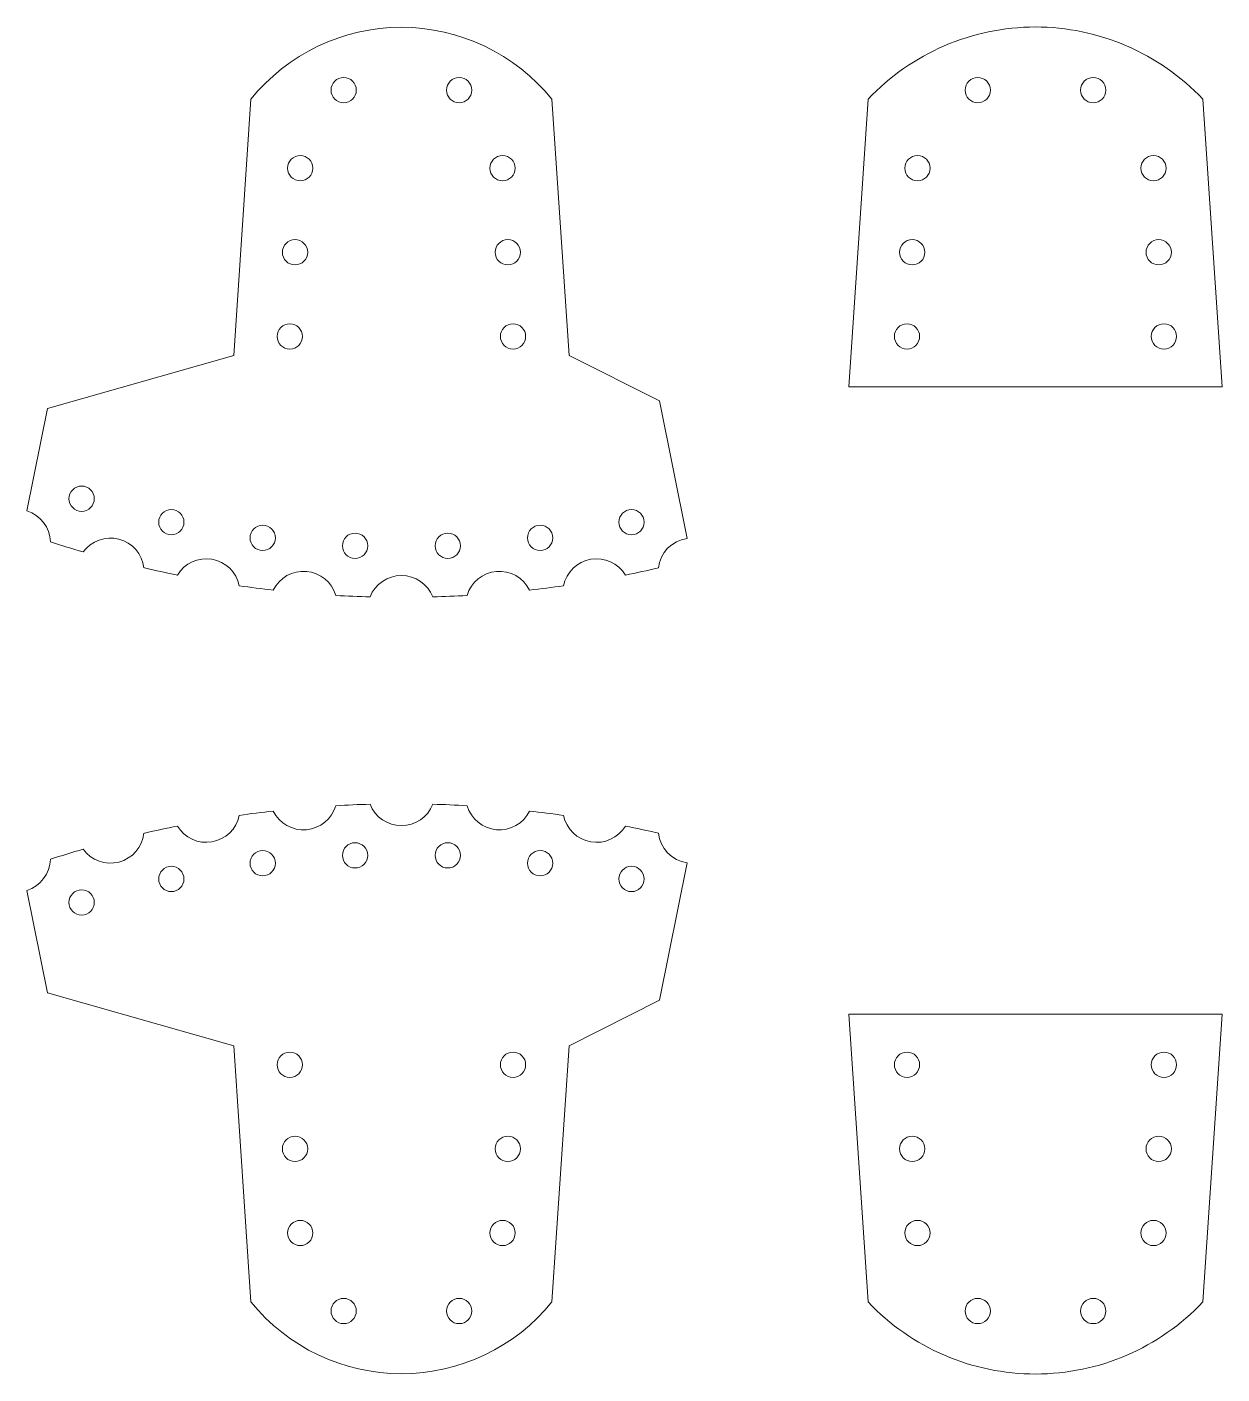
# Model space of a CAD drawing. Header units: millimetres. Extents: x -179 to 235, y -251 to 245.
# Drawn here: x -163.4 to -92.6, y -244.7 to -164.8 of the extents above; entities that cross this region are included whole.
import ezdxf

# ---------------------------------------------------------------- set-up
doc = ezdxf.new("R2010")
doc.units = ezdxf.units.MM
doc.header["$MEASUREMENT"] = 0
doc.layers.add('Layer 1', color=7, linetype='Continuous')

msp = doc.modelspace()

# ---------------------------------------------------------------- linework, layer by layer
at = {"layer": 'Layer 1', "lineweight": 9}
for points, knots in [([(-150.1541, -169.0372), (-147.978, -166.3428), (-144.7014, -164.7754), (-141.238, -164.772), (-141.238, -164.772), (-137.7746, -164.7687), (-134.481, -166.347), (-132.2997, -169.0372)], [0, 0, 0, 0, 0.3333333, 0.3333333, 0.3333333, 0.3333333, 1, 1, 1, 1]), ([(-113.546, -169.0372), (-110.9701, -166.306), (-107.3828, -164.7567), (-103.6285, -164.754), (-103.6285, -164.754), (-99.8742, -164.7514), (-96.2713, -166.3097), (-93.6916, -169.0372)], [0, 0, 0, 0, 0.3333333, 0.3333333, 0.3333333, 0.3333333, 1, 1, 1, 1]), ([(-143.9016, -168.4993), (-143.9016, -168.0851), (-144.2374, -167.7493), (-144.6516, -167.7493), (-144.6516, -167.7493), (-145.0658, -167.7493), (-145.4016, -168.0851), (-145.4016, -168.4993), (-145.4016, -168.4993), (-145.4016, -168.9135), (-145.0658, -169.2493), (-144.6516, -169.2493), (-144.6516, -169.2493), (-144.2374, -169.2493), (-143.9016, -168.9135), (-143.9016, -168.4993)], [0, 0, 0, 0, 0.2, 0.2, 0.2, 0.2, 0.4, 0.4, 0.4, 0.4, 0.6, 0.6, 0.6, 0.6, 1, 1, 1, 1]), ([(-137.0521, -168.4993), (-137.0521, -168.0851), (-137.3879, -167.7493), (-137.8021, -167.7493), (-137.8021, -167.7493), (-138.2164, -167.7493), (-138.5521, -168.0851), (-138.5521, -168.4993), (-138.5521, -168.4993), (-138.5521, -168.9135), (-138.2164, -169.2493), (-137.8021, -169.2493), (-137.8021, -169.2493), (-137.3879, -169.2493), (-137.0521, -168.9135), (-137.0521, -168.4993)], [0, 0, 0, 0, 0.2, 0.2, 0.2, 0.2, 0.4, 0.4, 0.4, 0.4, 0.6, 0.6, 0.6, 0.6, 1, 1, 1, 1]), ([(-106.2935, -168.4993), (-106.2935, -168.0851), (-106.6293, -167.7493), (-107.0435, -167.7493), (-107.0435, -167.7493), (-107.4577, -167.7493), (-107.7935, -168.0851), (-107.7935, -168.4993), (-107.7935, -168.4993), (-107.7935, -168.9135), (-107.4577, -169.2493), (-107.0435, -169.2493), (-107.0435, -169.2493), (-106.6293, -169.2493), (-106.2935, -168.9135), (-106.2935, -168.4993)], [0, 0, 0, 0, 0.2, 0.2, 0.2, 0.2, 0.4, 0.4, 0.4, 0.4, 0.6, 0.6, 0.6, 0.6, 1, 1, 1, 1]), ([(-99.444, -168.4993), (-99.444, -168.0851), (-99.7798, -167.7493), (-100.194, -167.7493), (-100.194, -167.7493), (-100.6083, -167.7493), (-100.944, -168.0851), (-100.944, -168.4993), (-100.944, -168.4993), (-100.9441, -168.9135), (-100.6083, -169.2493), (-100.1941, -169.2493), (-100.1941, -169.2493), (-99.7798, -169.2493), (-99.4441, -168.9135), (-99.444, -168.4993)], [0, 0, 0, 0, 0.2, 0.2, 0.2, 0.2, 0.4, 0.4, 0.4, 0.4, 0.6, 0.6, 0.6, 0.6, 1, 1, 1, 1]), ([(-146.4769, -173.1281), (-146.4769, -172.7139), (-146.8127, -172.3781), (-147.2269, -172.3781), (-147.2269, -172.3781), (-147.6411, -172.3781), (-147.9769, -172.7139), (-147.9769, -173.1281), (-147.9769, -173.1281), (-147.9769, -173.5423), (-147.6411, -173.8781), (-147.2269, -173.8781), (-147.2269, -173.8781), (-146.8127, -173.8781), (-146.4769, -173.5423), (-146.4769, -173.1281)], [0, 0, 0, 0, 0.2, 0.2, 0.2, 0.2, 0.4, 0.4, 0.4, 0.4, 0.6, 0.6, 0.6, 0.6, 1, 1, 1, 1]), ([(-134.4769, -173.1281), (-134.4769, -172.7139), (-134.8127, -172.3781), (-135.2269, -172.3781), (-135.2269, -172.3781), (-135.6411, -172.3781), (-135.9769, -172.7139), (-135.9769, -173.1281), (-135.9769, -173.1281), (-135.9769, -173.5423), (-135.6411, -173.8781), (-135.2269, -173.8781), (-135.2269, -173.8781), (-134.8127, -173.8781), (-134.4769, -173.5423), (-134.4769, -173.1281)], [0, 0, 0, 0, 0.2, 0.2, 0.2, 0.2, 0.4, 0.4, 0.4, 0.4, 0.6, 0.6, 0.6, 0.6, 1, 1, 1, 1]), ([(-109.8688, -173.1281), (-109.8688, -172.7139), (-110.2046, -172.3781), (-110.6188, -172.3781), (-110.6188, -172.3781), (-111.033, -172.3781), (-111.3688, -172.7139), (-111.3688, -173.1281), (-111.3688, -173.1281), (-111.3688, -173.5423), (-111.033, -173.8781), (-110.6188, -173.8781), (-110.6188, -173.8781), (-110.2046, -173.8781), (-109.8688, -173.5423), (-109.8688, -173.1281)], [0, 0, 0, 0, 0.2, 0.2, 0.2, 0.2, 0.4, 0.4, 0.4, 0.4, 0.6, 0.6, 0.6, 0.6, 1, 1, 1, 1]), ([(-95.8688, -173.1281), (-95.8688, -172.7139), (-96.2046, -172.3781), (-96.6188, -172.3781), (-96.6188, -172.3781), (-97.033, -172.3781), (-97.3688, -172.7139), (-97.3688, -173.1281), (-97.3688, -173.1281), (-97.3688, -173.5423), (-97.033, -173.8781), (-96.6188, -173.8781), (-96.6188, -173.8781), (-96.2046, -173.8781), (-95.8688, -173.5423), (-95.8688, -173.1281)], [0, 0, 0, 0, 0.2, 0.2, 0.2, 0.2, 0.4, 0.4, 0.4, 0.4, 0.6, 0.6, 0.6, 0.6, 1, 1, 1, 1]), ([(-146.7866, -178.1185), (-146.7866, -177.7043), (-147.1224, -177.3685), (-147.5366, -177.3685), (-147.5366, -177.3685), (-147.9508, -177.3685), (-148.2866, -177.7043), (-148.2866, -178.1185), (-148.2866, -178.1185), (-148.2866, -178.5327), (-147.9508, -178.8685), (-147.5366, -178.8685), (-147.5366, -178.8685), (-147.1224, -178.8685), (-146.7866, -178.5327), (-146.7866, -178.1185)], [0, 0, 0, 0, 0.2, 0.2, 0.2, 0.2, 0.4, 0.4, 0.4, 0.4, 0.6, 0.6, 0.6, 0.6, 1, 1, 1, 1]), ([(-134.1672, -178.1185), (-134.1672, -177.7043), (-134.5029, -177.3685), (-134.9172, -177.3685), (-134.9172, -177.3685), (-135.3314, -177.3685), (-135.6672, -177.7043), (-135.6672, -178.1185), (-135.6672, -178.1185), (-135.6672, -178.5327), (-135.3314, -178.8685), (-134.9172, -178.8685), (-134.9172, -178.8685), (-134.5029, -178.8685), (-134.1672, -178.5327), (-134.1672, -178.1185)], [0, 0, 0, 0, 0.2, 0.2, 0.2, 0.2, 0.4, 0.4, 0.4, 0.4, 0.6, 0.6, 0.6, 0.6, 1, 1, 1, 1]), ([(-110.1785, -178.1185), (-110.1785, -177.7043), (-110.5143, -177.3685), (-110.9285, -177.3685), (-110.9285, -177.3685), (-111.3427, -177.3685), (-111.6785, -177.7043), (-111.6785, -178.1185), (-111.6785, -178.1185), (-111.6785, -178.5327), (-111.3427, -178.8685), (-110.9285, -178.8685), (-110.9285, -178.8685), (-110.5143, -178.8685), (-110.1785, -178.5327), (-110.1785, -178.1185)], [0, 0, 0, 0, 0.2, 0.2, 0.2, 0.2, 0.4, 0.4, 0.4, 0.4, 0.6, 0.6, 0.6, 0.6, 1, 1, 1, 1]), ([(-95.5591, -178.1185), (-95.5591, -177.7043), (-95.8948, -177.3685), (-96.3091, -177.3685), (-96.3091, -177.3685), (-96.7233, -177.3685), (-97.0591, -177.7043), (-97.0591, -178.1185), (-97.0591, -178.1185), (-97.0591, -178.5327), (-96.7233, -178.8685), (-96.3091, -178.8685), (-96.3091, -178.8685), (-95.8949, -178.8685), (-95.5591, -178.5327), (-95.5591, -178.1185)], [0, 0, 0, 0, 0.2, 0.2, 0.2, 0.2, 0.4, 0.4, 0.4, 0.4, 0.6, 0.6, 0.6, 0.6, 1, 1, 1, 1]), ([(-147.0963, -183.1089), (-147.0963, -182.6947), (-147.4321, -182.3589), (-147.8463, -182.3589), (-147.8463, -182.3589), (-148.2605, -182.3589), (-148.5963, -182.6947), (-148.5963, -183.1089), (-148.5963, -183.1089), (-148.5963, -183.5231), (-148.2605, -183.8589), (-147.8463, -183.8589), (-147.8463, -183.8589), (-147.4321, -183.8589), (-147.0963, -183.5231), (-147.0963, -183.1089)], [0, 0, 0, 0, 0.2, 0.2, 0.2, 0.2, 0.4, 0.4, 0.4, 0.4, 0.6, 0.6, 0.6, 0.6, 1, 1, 1, 1]), ([(-133.8574, -183.1089), (-133.8574, -182.6947), (-134.1932, -182.3589), (-134.6074, -182.3589), (-134.6074, -182.3589), (-135.0217, -182.3589), (-135.3574, -182.6947), (-135.3574, -183.1089), (-135.3574, -183.1089), (-135.3574, -183.5231), (-135.0217, -183.8589), (-134.6074, -183.8589), (-134.6074, -183.8589), (-134.1932, -183.8589), (-133.8574, -183.5231), (-133.8574, -183.1089)], [0, 0, 0, 0, 0.2, 0.2, 0.2, 0.2, 0.4, 0.4, 0.4, 0.4, 0.6, 0.6, 0.6, 0.6, 1, 1, 1, 1]), ([(-110.4882, -183.1089), (-110.4882, -182.6947), (-110.824, -182.3589), (-111.2382, -182.3589), (-111.2382, -182.3589), (-111.6524, -182.3589), (-111.9882, -182.6947), (-111.9882, -183.1089), (-111.9882, -183.1089), (-111.9882, -183.5231), (-111.6524, -183.8589), (-111.2382, -183.8589), (-111.2382, -183.8589), (-110.824, -183.8589), (-110.4882, -183.5231), (-110.4882, -183.1089)], [0, 0, 0, 0, 0.2, 0.2, 0.2, 0.2, 0.4, 0.4, 0.4, 0.4, 0.6, 0.6, 0.6, 0.6, 1, 1, 1, 1]), ([(-95.2493, -183.1089), (-95.2493, -182.6947), (-95.5851, -182.3589), (-95.9993, -182.3589), (-95.9993, -182.3589), (-96.4136, -182.3589), (-96.7493, -182.6947), (-96.7493, -183.1089), (-96.7493, -183.1089), (-96.7493, -183.5231), (-96.4136, -183.8589), (-95.9993, -183.8589), (-95.9993, -183.8589), (-95.5851, -183.8589), (-95.2493, -183.5231), (-95.2493, -183.1089)], [0, 0, 0, 0, 0.2, 0.2, 0.2, 0.2, 0.4, 0.4, 0.4, 0.4, 0.6, 0.6, 0.6, 0.6, 1, 1, 1, 1]), ([(-131.2852, -184.239), (-131.2852, -184.239), (-125.9243, -186.9334), (-125.9243, -186.9334), (-125.9243, -186.9334), (-125.9243, -186.9334), (-124.2864, -195.0912), (-124.2864, -195.0912)], [0, 0, 0, 0, 0.3333333, 0.3333333, 0.3333333, 0.3333333, 1, 1, 1, 1]), ([(-159.4439, -192.7376), (-159.4439, -192.3234), (-159.7797, -191.9876), (-160.1939, -191.9876), (-160.1939, -191.9876), (-160.6082, -191.9876), (-160.9439, -192.3234), (-160.9439, -192.7376), (-160.9439, -192.7376), (-160.9439, -193.1518), (-160.6082, -193.4876), (-160.1939, -193.4876), (-160.1939, -193.4876), (-159.7797, -193.4876), (-159.4439, -193.1518), (-159.4439, -192.7376)], [0, 0, 0, 0, 0.2, 0.2, 0.2, 0.2, 0.4, 0.4, 0.4, 0.4, 0.6, 0.6, 0.6, 0.6, 1, 1, 1, 1]), ([(-154.124, -194.1286), (-154.124, -193.7144), (-154.4598, -193.3786), (-154.874, -193.3786), (-154.874, -193.3786), (-155.2883, -193.3786), (-155.624, -193.7144), (-155.624, -194.1286), (-155.624, -194.1286), (-155.6241, -194.5428), (-155.2883, -194.8786), (-154.8741, -194.8786), (-154.8741, -194.8786), (-154.4598, -194.8786), (-154.1241, -194.5428), (-154.124, -194.1286)], [0, 0, 0, 0, 0.2, 0.2, 0.2, 0.2, 0.4, 0.4, 0.4, 0.4, 0.6, 0.6, 0.6, 0.6, 1, 1, 1, 1]), ([(-126.8297, -194.1286), (-126.8297, -193.7144), (-127.1655, -193.3786), (-127.5797, -193.3786), (-127.5797, -193.3786), (-127.9939, -193.3786), (-128.3297, -193.7144), (-128.3297, -194.1286), (-128.3297, -194.1286), (-128.3297, -194.5428), (-127.9939, -194.8786), (-127.5797, -194.8786), (-127.5797, -194.8786), (-127.1655, -194.8786), (-126.8297, -194.5428), (-126.8297, -194.1286)], [0, 0, 0, 0, 0.2, 0.2, 0.2, 0.2, 0.4, 0.4, 0.4, 0.4, 0.6, 0.6, 0.6, 0.6, 1, 1, 1, 1]), ([(-156.4983, -196.8388), (-156.5934, -196.0198), (-157.1813, -195.343), (-157.979, -195.1345), (-157.979, -195.1345), (-158.7767, -194.9259), (-159.6206, -195.2282), (-160.1044, -195.8958)], [0, 0, 0, 0, 0.3333333, 0.3333333, 0.3333333, 0.3333333, 1, 1, 1, 1]), ([(-148.705, -195.0616), (-148.705, -194.6474), (-149.0408, -194.3116), (-149.455, -194.3116), (-149.455, -194.3116), (-149.8692, -194.3116), (-150.205, -194.6474), (-150.205, -195.0616), (-150.205, -195.0616), (-150.205, -195.4758), (-149.8692, -195.8116), (-149.455, -195.8116), (-149.455, -195.8116), (-149.0408, -195.8116), (-148.705, -195.4758), (-148.705, -195.0616)], [0, 0, 0, 0, 0.2, 0.2, 0.2, 0.2, 0.4, 0.4, 0.4, 0.4, 0.6, 0.6, 0.6, 0.6, 1, 1, 1, 1]), ([(-143.2263, -195.5298), (-143.2263, -195.1156), (-143.562, -194.7798), (-143.9763, -194.7798), (-143.9763, -194.7798), (-144.3905, -194.7798), (-144.7263, -195.1156), (-144.7263, -195.5298), (-144.7263, -195.5298), (-144.7263, -195.944), (-144.3905, -196.2798), (-143.9763, -196.2798), (-143.9763, -196.2798), (-143.562, -196.2798), (-143.2263, -195.9441), (-143.2263, -195.5298)], [0, 0, 0, 0, 0.2, 0.2, 0.2, 0.2, 0.4, 0.4, 0.4, 0.4, 0.6, 0.6, 0.6, 0.6, 1, 1, 1, 1]), ([(-137.7275, -195.5298), (-137.7275, -195.1156), (-138.0633, -194.7798), (-138.4775, -194.7798), (-138.4775, -194.7798), (-138.8917, -194.7798), (-139.2275, -195.1156), (-139.2275, -195.5298), (-139.2275, -195.5298), (-139.2275, -195.944), (-138.8917, -196.2798), (-138.4775, -196.2798), (-138.4775, -196.2798), (-138.0633, -196.2798), (-137.7275, -195.9441), (-137.7275, -195.5298)], [0, 0, 0, 0, 0.2, 0.2, 0.2, 0.2, 0.4, 0.4, 0.4, 0.4, 0.6, 0.6, 0.6, 0.6, 1, 1, 1, 1]), ([(-132.2487, -195.0616), (-132.2487, -194.6474), (-132.5845, -194.3116), (-132.9987, -194.3116), (-132.9987, -194.3116), (-133.4129, -194.3116), (-133.7487, -194.6474), (-133.7487, -195.0616), (-133.7487, -195.0616), (-133.7487, -195.4758), (-133.4129, -195.8116), (-132.9987, -195.8116), (-132.9987, -195.8116), (-132.5845, -195.8116), (-132.2487, -195.4758), (-132.2487, -195.0616)], [0, 0, 0, 0, 0.2, 0.2, 0.2, 0.2, 0.4, 0.4, 0.4, 0.4, 0.6, 0.6, 0.6, 0.6, 1, 1, 1, 1]), ([(-150.8438, -197.9001), (-151.0095, -197.0937), (-151.6523, -196.4713), (-152.4635, -196.3316), (-152.4635, -196.3316), (-153.2747, -196.192), (-154.0887, -196.5636), (-154.5145, -197.2681)], [0, 0, 0, 0, 0.3333333, 0.3333333, 0.3333333, 0.3333333, 1, 1, 1, 1]), ([(-127.9392, -197.2681), (-128.3651, -196.5636), (-129.179, -196.192), (-129.9902, -196.3316), (-129.9902, -196.3316), (-130.8015, -196.4713), (-131.4443, -197.0937), (-131.6099, -197.9001)], [0, 0, 0, 0, 0.3333333, 0.3333333, 0.3333333, 0.3333333, 1, 1, 1, 1]), ([(-145.1183, -198.4762), (-145.352, -197.6869), (-146.0455, -197.1215), (-146.8657, -197.0514), (-146.8657, -197.0514), (-147.6859, -196.9813), (-148.4652, -197.4209), (-148.8295, -198.1591)], [0, 0, 0, 0, 0.3333333, 0.3333333, 0.3333333, 0.3333333, 1, 1, 1, 1]), ([(-139.3645, -198.5628), (-139.6646, -197.7962), (-140.4037, -197.2919), (-141.2269, -197.2919), (-141.2269, -197.2919), (-142.05, -197.2919), (-142.7891, -197.7962), (-143.0892, -198.5628)], [0, 0, 0, 0, 0.3333333, 0.3333333, 0.3333333, 0.3333333, 1, 1, 1, 1]), ([(-133.6243, -198.1591), (-133.9886, -197.4209), (-134.7679, -196.9813), (-135.5881, -197.0514), (-135.5881, -197.0514), (-136.4082, -197.1215), (-137.1017, -197.6869), (-137.3355, -198.4762)], [0, 0, 0, 0, 0.3333333, 0.3333333, 0.3333333, 0.3333333, 1, 1, 1, 1]), ([(-148.8295, -211.2643), (-148.4652, -212.0025), (-147.6859, -212.4421), (-146.8657, -212.372), (-146.8657, -212.372), (-146.0455, -212.3019), (-145.352, -211.7365), (-145.1183, -210.9472)], [0, 0, 0, 0, 0.3333333, 0.3333333, 0.3333333, 0.3333333, 1, 1, 1, 1]), ([(-143.0892, -210.8606), (-142.7891, -211.6271), (-142.05, -212.1315), (-141.2269, -212.1315), (-141.2269, -212.1315), (-140.4037, -212.1315), (-139.6646, -211.6271), (-139.3645, -210.8606)], [0, 0, 0, 0, 0.3333333, 0.3333333, 0.3333333, 0.3333333, 1, 1, 1, 1]), ([(-137.3355, -210.9472), (-137.1017, -211.7365), (-136.4082, -212.3019), (-135.5881, -212.372), (-135.5881, -212.372), (-134.7679, -212.4421), (-133.9886, -212.0025), (-133.6243, -211.2643)], [0, 0, 0, 0, 0.3333333, 0.3333333, 0.3333333, 0.3333333, 1, 1, 1, 1]), ([(-154.5145, -212.1553), (-154.0887, -212.8598), (-153.2747, -213.2314), (-152.4635, -213.0918), (-152.4635, -213.0918), (-151.6523, -212.9521), (-151.0095, -212.3296), (-150.8438, -211.5233)], [0, 0, 0, 0, 0.3333333, 0.3333333, 0.3333333, 0.3333333, 1, 1, 1, 1]), ([(-131.6099, -211.5233), (-131.4443, -212.3296), (-130.8015, -212.9521), (-129.9902, -213.0918), (-129.9902, -213.0918), (-129.179, -213.2314), (-128.3651, -212.8598), (-127.9392, -212.1553)], [0, 0, 0, 0, 0.3333333, 0.3333333, 0.3333333, 0.3333333, 1, 1, 1, 1]), ([(-160.1044, -213.5276), (-159.6206, -214.1952), (-158.7767, -214.4975), (-157.979, -214.2889), (-157.979, -214.2889), (-157.1813, -214.0803), (-156.5934, -213.4036), (-156.4983, -212.5846)], [0, 0, 0, 0, 0.3333333, 0.3333333, 0.3333333, 0.3333333, 1, 1, 1, 1]), ([(-143.2263, -213.8935), (-143.2263, -213.4793), (-143.562, -213.1436), (-143.9763, -213.1435), (-143.9763, -213.1435), (-144.3905, -213.1435), (-144.7263, -213.4793), (-144.7263, -213.8935), (-144.7263, -213.8935), (-144.7263, -214.3078), (-144.3905, -214.6435), (-143.9763, -214.6435), (-143.9763, -214.6435), (-143.562, -214.6436), (-143.2263, -214.3078), (-143.2263, -213.8936)], [0, 0, 0, 0, 0.2, 0.2, 0.2, 0.2, 0.4, 0.4, 0.4, 0.4, 0.6, 0.6, 0.6, 0.6, 1, 1, 1, 1]), ([(-137.7275, -213.8935), (-137.7275, -213.4793), (-138.0633, -213.1436), (-138.4775, -213.1435), (-138.4775, -213.1435), (-138.8917, -213.1435), (-139.2275, -213.4793), (-139.2275, -213.8935), (-139.2275, -213.8935), (-139.2275, -214.3078), (-138.8917, -214.6435), (-138.4775, -214.6435), (-138.4775, -214.6435), (-138.0633, -214.6436), (-137.7275, -214.3078), (-137.7275, -213.8936)], [0, 0, 0, 0, 0.2, 0.2, 0.2, 0.2, 0.4, 0.4, 0.4, 0.4, 0.6, 0.6, 0.6, 0.6, 1, 1, 1, 1]), ([(-148.705, -214.3618), (-148.705, -213.9475), (-149.0408, -213.6118), (-149.455, -213.6118), (-149.455, -213.6118), (-149.8692, -213.6118), (-150.205, -213.9475), (-150.205, -214.3618), (-150.205, -214.3618), (-150.205, -214.776), (-149.8692, -215.1118), (-149.455, -215.1118), (-149.455, -215.1118), (-149.0408, -215.1118), (-148.705, -214.776), (-148.705, -214.3618)], [0, 0, 0, 0, 0.2, 0.2, 0.2, 0.2, 0.4, 0.4, 0.4, 0.4, 0.6, 0.6, 0.6, 0.6, 1, 1, 1, 1]), ([(-132.2487, -214.3618), (-132.2487, -213.9475), (-132.5845, -213.6118), (-132.9987, -213.6118), (-132.9987, -213.6118), (-133.4129, -213.6118), (-133.7487, -213.9475), (-133.7487, -214.3618), (-133.7487, -214.3618), (-133.7487, -214.776), (-133.4129, -215.1118), (-132.9987, -215.1118), (-132.9987, -215.1118), (-132.5845, -215.1118), (-132.2487, -214.776), (-132.2487, -214.3618)], [0, 0, 0, 0, 0.2, 0.2, 0.2, 0.2, 0.4, 0.4, 0.4, 0.4, 0.6, 0.6, 0.6, 0.6, 1, 1, 1, 1]), ([(-154.124, -215.2948), (-154.124, -214.8806), (-154.4598, -214.5448), (-154.874, -214.5448), (-154.874, -214.5448), (-155.2883, -214.5448), (-155.624, -214.8806), (-155.624, -215.2948), (-155.624, -215.2948), (-155.6241, -215.709), (-155.2883, -216.0448), (-154.8741, -216.0448), (-154.8741, -216.0448), (-154.4598, -216.0448), (-154.1241, -215.709), (-154.124, -215.2948)], [0, 0, 0, 0, 0.2, 0.2, 0.2, 0.2, 0.4, 0.4, 0.4, 0.4, 0.6, 0.6, 0.6, 0.6, 1, 1, 1, 1]), ([(-131.2852, -225.1844), (-131.2852, -225.1844), (-125.9243, -222.4899), (-125.9243, -222.4899), (-125.9243, -222.4899), (-125.9243, -222.4899), (-124.2864, -214.3322), (-124.2864, -214.3322)], [0, 0, 0, 0, 0.3333333, 0.3333333, 0.3333333, 0.3333333, 1, 1, 1, 1]), ([(-126.8297, -215.2948), (-126.8297, -214.8806), (-127.1655, -214.5448), (-127.5797, -214.5448), (-127.5797, -214.5448), (-127.9939, -214.5448), (-128.3297, -214.8806), (-128.3297, -215.2948), (-128.3297, -215.2948), (-128.3297, -215.709), (-127.9939, -216.0448), (-127.5797, -216.0448), (-127.5797, -216.0448), (-127.1655, -216.0448), (-126.8297, -215.709), (-126.8297, -215.2948)], [0, 0, 0, 0, 0.2, 0.2, 0.2, 0.2, 0.4, 0.4, 0.4, 0.4, 0.6, 0.6, 0.6, 0.6, 1, 1, 1, 1]), ([(-159.4439, -216.6858), (-159.4439, -216.2716), (-159.7797, -215.9358), (-160.1939, -215.9358), (-160.1939, -215.9358), (-160.6082, -215.9358), (-160.9439, -216.2716), (-160.9439, -216.6858), (-160.9439, -216.6858), (-160.9439, -217.1), (-160.6082, -217.4358), (-160.1939, -217.4358), (-160.1939, -217.4358), (-159.7797, -217.4358), (-159.4439, -217.1), (-159.4439, -216.6858)], [0, 0, 0, 0, 0.2, 0.2, 0.2, 0.2, 0.4, 0.4, 0.4, 0.4, 0.6, 0.6, 0.6, 0.6, 1, 1, 1, 1]), ([(-147.0963, -226.3145), (-147.0963, -225.9002), (-147.4321, -225.5645), (-147.8463, -225.5645), (-147.8463, -225.5645), (-148.2605, -225.5645), (-148.5963, -225.9002), (-148.5963, -226.3145), (-148.5963, -226.3145), (-148.5963, -226.7287), (-148.2605, -227.0645), (-147.8463, -227.0645), (-147.8463, -227.0645), (-147.4321, -227.0645), (-147.0963, -226.7287), (-147.0963, -226.3145)], [0, 0, 0, 0, 0.2, 0.2, 0.2, 0.2, 0.4, 0.4, 0.4, 0.4, 0.6, 0.6, 0.6, 0.6, 1, 1, 1, 1]), ([(-133.8574, -226.3145), (-133.8574, -225.9002), (-134.1932, -225.5645), (-134.6074, -225.5645), (-134.6074, -225.5645), (-135.0217, -225.5645), (-135.3574, -225.9002), (-135.3574, -226.3145), (-135.3574, -226.3145), (-135.3574, -226.7287), (-135.0217, -227.0645), (-134.6074, -227.0645), (-134.6074, -227.0645), (-134.1932, -227.0645), (-133.8574, -226.7287), (-133.8574, -226.3145)], [0, 0, 0, 0, 0.2, 0.2, 0.2, 0.2, 0.4, 0.4, 0.4, 0.4, 0.6, 0.6, 0.6, 0.6, 1, 1, 1, 1]), ([(-110.4882, -226.3145), (-110.4882, -225.9002), (-110.824, -225.5645), (-111.2382, -225.5645), (-111.2382, -225.5645), (-111.6524, -225.5645), (-111.9882, -225.9002), (-111.9882, -226.3145), (-111.9882, -226.3145), (-111.9882, -226.7287), (-111.6524, -227.0645), (-111.2382, -227.0645), (-111.2382, -227.0645), (-110.824, -227.0645), (-110.4882, -226.7287), (-110.4882, -226.3145)], [0, 0, 0, 0, 0.2, 0.2, 0.2, 0.2, 0.4, 0.4, 0.4, 0.4, 0.6, 0.6, 0.6, 0.6, 1, 1, 1, 1]), ([(-95.2493, -226.3145), (-95.2493, -225.9002), (-95.5851, -225.5645), (-95.9993, -225.5645), (-95.9993, -225.5645), (-96.4136, -225.5645), (-96.7493, -225.9002), (-96.7493, -226.3145), (-96.7493, -226.3145), (-96.7493, -226.7287), (-96.4136, -227.0645), (-95.9993, -227.0645), (-95.9993, -227.0645), (-95.5851, -227.0645), (-95.2493, -226.7287), (-95.2493, -226.3145)], [0, 0, 0, 0, 0.2, 0.2, 0.2, 0.2, 0.4, 0.4, 0.4, 0.4, 0.6, 0.6, 0.6, 0.6, 1, 1, 1, 1]), ([(-146.7866, -231.3049), (-146.7866, -230.8906), (-147.1224, -230.5549), (-147.5366, -230.5549), (-147.5366, -230.5549), (-147.9508, -230.5549), (-148.2866, -230.8906), (-148.2866, -231.3049), (-148.2866, -231.3049), (-148.2866, -231.7191), (-147.9508, -232.0549), (-147.5366, -232.0549), (-147.5366, -232.0549), (-147.1224, -232.0549), (-146.7866, -231.7191), (-146.7866, -231.3049)], [0, 0, 0, 0, 0.2, 0.2, 0.2, 0.2, 0.4, 0.4, 0.4, 0.4, 0.6, 0.6, 0.6, 0.6, 1, 1, 1, 1]), ([(-134.1672, -231.3049), (-134.1672, -230.8906), (-134.5029, -230.5549), (-134.9172, -230.5549), (-134.9172, -230.5549), (-135.3314, -230.5549), (-135.6672, -230.8906), (-135.6672, -231.3049), (-135.6672, -231.3049), (-135.6672, -231.7191), (-135.3314, -232.0549), (-134.9172, -232.0549), (-134.9172, -232.0549), (-134.5029, -232.0549), (-134.1672, -231.7191), (-134.1672, -231.3049)], [0, 0, 0, 0, 0.2, 0.2, 0.2, 0.2, 0.4, 0.4, 0.4, 0.4, 0.6, 0.6, 0.6, 0.6, 1, 1, 1, 1]), ([(-110.1785, -231.3049), (-110.1785, -230.8906), (-110.5143, -230.5549), (-110.9285, -230.5549), (-110.9285, -230.5549), (-111.3427, -230.5549), (-111.6785, -230.8906), (-111.6785, -231.3049), (-111.6785, -231.3049), (-111.6785, -231.7191), (-111.3427, -232.0549), (-110.9285, -232.0549), (-110.9285, -232.0549), (-110.5143, -232.0549), (-110.1785, -231.7191), (-110.1785, -231.3049)], [0, 0, 0, 0, 0.2, 0.2, 0.2, 0.2, 0.4, 0.4, 0.4, 0.4, 0.6, 0.6, 0.6, 0.6, 1, 1, 1, 1]), ([(-95.5591, -231.3049), (-95.5591, -230.8906), (-95.8948, -230.5549), (-96.3091, -230.5549), (-96.3091, -230.5549), (-96.7233, -230.5549), (-97.0591, -230.8906), (-97.0591, -231.3049), (-97.0591, -231.3049), (-97.0591, -231.7191), (-96.7233, -232.0549), (-96.3091, -232.0549), (-96.3091, -232.0549), (-95.8949, -232.0549), (-95.5591, -231.7191), (-95.5591, -231.3049)], [0, 0, 0, 0, 0.2, 0.2, 0.2, 0.2, 0.4, 0.4, 0.4, 0.4, 0.6, 0.6, 0.6, 0.6, 1, 1, 1, 1]), ([(-146.4769, -236.2953), (-146.4769, -235.881), (-146.8127, -235.5453), (-147.2269, -235.5453), (-147.2269, -235.5453), (-147.6411, -235.5453), (-147.9769, -235.881), (-147.9769, -236.2953), (-147.9769, -236.2953), (-147.9769, -236.7095), (-147.6411, -237.0453), (-147.2269, -237.0453), (-147.2269, -237.0453), (-146.8127, -237.0453), (-146.4769, -236.7095), (-146.4769, -236.2953)], [0, 0, 0, 0, 0.2, 0.2, 0.2, 0.2, 0.4, 0.4, 0.4, 0.4, 0.6, 0.6, 0.6, 0.6, 1, 1, 1, 1]), ([(-134.4769, -236.2953), (-134.4769, -235.881), (-134.8127, -235.5453), (-135.2269, -235.5453), (-135.2269, -235.5453), (-135.6411, -235.5453), (-135.9769, -235.881), (-135.9769, -236.2953), (-135.9769, -236.2953), (-135.9769, -236.7095), (-135.6411, -237.0453), (-135.2269, -237.0453), (-135.2269, -237.0453), (-134.8127, -237.0453), (-134.4769, -236.7095), (-134.4769, -236.2953)], [0, 0, 0, 0, 0.2, 0.2, 0.2, 0.2, 0.4, 0.4, 0.4, 0.4, 0.6, 0.6, 0.6, 0.6, 1, 1, 1, 1]), ([(-109.8688, -236.2953), (-109.8688, -235.881), (-110.2046, -235.5453), (-110.6188, -235.5453), (-110.6188, -235.5453), (-111.033, -235.5453), (-111.3688, -235.881), (-111.3688, -236.2953), (-111.3688, -236.2953), (-111.3688, -236.7095), (-111.033, -237.0453), (-110.6188, -237.0453), (-110.6188, -237.0453), (-110.2046, -237.0453), (-109.8688, -236.7095), (-109.8688, -236.2953)], [0, 0, 0, 0, 0.2, 0.2, 0.2, 0.2, 0.4, 0.4, 0.4, 0.4, 0.6, 0.6, 0.6, 0.6, 1, 1, 1, 1]), ([(-95.8688, -236.2953), (-95.8688, -235.881), (-96.2046, -235.5453), (-96.6188, -235.5453), (-96.6188, -235.5453), (-97.033, -235.5453), (-97.3688, -235.881), (-97.3688, -236.2953), (-97.3688, -236.2953), (-97.3688, -236.7095), (-97.033, -237.0453), (-96.6188, -237.0453), (-96.6188, -237.0453), (-96.2046, -237.0453), (-95.8688, -236.7095), (-95.8688, -236.2953)], [0, 0, 0, 0, 0.2, 0.2, 0.2, 0.2, 0.4, 0.4, 0.4, 0.4, 0.6, 0.6, 0.6, 0.6, 1, 1, 1, 1]), ([(-150.1541, -240.3862), (-147.9694, -243.0806), (-144.6846, -244.6441), (-141.2158, -244.6408), (-141.2158, -244.6408), (-137.747, -244.6374), (-134.4792, -243.0848), (-132.2997, -240.3862)], [0, 0, 0, 0, 0.3333333, 0.3333333, 0.3333333, 0.3333333, 1, 1, 1, 1]), ([(-143.9016, -240.9241), (-143.9016, -240.5099), (-144.2374, -240.1741), (-144.6516, -240.1741), (-144.6516, -240.1741), (-145.0658, -240.1741), (-145.4016, -240.5099), (-145.4016, -240.9241), (-145.4016, -240.9241), (-145.4016, -241.3383), (-145.0658, -241.6741), (-144.6516, -241.6741), (-144.6516, -241.6741), (-144.2374, -241.6741), (-143.9016, -241.3383), (-143.9016, -240.9241)], [0, 0, 0, 0, 0.2, 0.2, 0.2, 0.2, 0.4, 0.4, 0.4, 0.4, 0.6, 0.6, 0.6, 0.6, 1, 1, 1, 1]), ([(-137.0521, -240.9241), (-137.0521, -240.5099), (-137.3879, -240.1741), (-137.8021, -240.1741), (-137.8021, -240.1741), (-138.2164, -240.1741), (-138.5521, -240.5099), (-138.5521, -240.9241), (-138.5521, -240.9241), (-138.5521, -241.3383), (-138.2164, -241.6741), (-137.8021, -241.6741), (-137.8021, -241.6741), (-137.3879, -241.6741), (-137.0521, -241.3383), (-137.0521, -240.9241)], [0, 0, 0, 0, 0.2, 0.2, 0.2, 0.2, 0.4, 0.4, 0.4, 0.4, 0.6, 0.6, 0.6, 0.6, 1, 1, 1, 1]), ([(-113.546, -240.3862), (-110.9628, -243.1174), (-107.3684, -244.6637), (-103.6091, -244.661), (-103.6091, -244.661), (-99.8498, -244.6584), (-96.2709, -243.121), (-93.6916, -240.3862)], [0, 0, 0, 0, 0.3333333, 0.3333333, 0.3333333, 0.3333333, 1, 1, 1, 1]), ([(-106.2935, -240.9241), (-106.2935, -240.5099), (-106.6293, -240.1741), (-107.0435, -240.1741), (-107.0435, -240.1741), (-107.4577, -240.1741), (-107.7935, -240.5099), (-107.7935, -240.9241), (-107.7935, -240.9241), (-107.7935, -241.3383), (-107.4577, -241.6741), (-107.0435, -241.6741), (-107.0435, -241.6741), (-106.6293, -241.6741), (-106.2935, -241.3383), (-106.2935, -240.9241)], [0, 0, 0, 0, 0.2, 0.2, 0.2, 0.2, 0.4, 0.4, 0.4, 0.4, 0.6, 0.6, 0.6, 0.6, 1, 1, 1, 1]), ([(-99.444, -240.9241), (-99.444, -240.5099), (-99.7798, -240.1741), (-100.194, -240.1741), (-100.194, -240.1741), (-100.6083, -240.1741), (-100.944, -240.5099), (-100.944, -240.9241), (-100.944, -240.9241), (-100.9441, -241.3383), (-100.6083, -241.6741), (-100.1941, -241.6741), (-100.1941, -241.6741), (-99.7798, -241.6741), (-99.4441, -241.3383), (-99.444, -240.9241)], [0, 0, 0, 0, 0.2, 0.2, 0.2, 0.2, 0.4, 0.4, 0.4, 0.4, 0.6, 0.6, 0.6, 0.6, 1, 1, 1, 1])]:
    msp.add_open_spline(points, degree=3, knots=knots, dxfattribs=at)
for points in [[(-151.1685, -184.239), (-151.1685, -184.239), (-150.1541, -169.0372), (-150.1541, -169.0372)], [(-131.2852, -184.239), (-131.2852, -184.239), (-132.2997, -169.0372), (-132.2997, -169.0372)], [(-114.6852, -186.1089), (-114.6852, -186.1089), (-113.546, -169.0372), (-113.546, -169.0372)], [(-92.5523, -186.1089), (-92.5523, -186.1089), (-93.6916, -169.0372), (-93.6916, -169.0372)], [(-151.1685, -184.239), (-151.1685, -184.239), (-162.2183, -187.3797), (-162.2183, -187.3797)], [(-114.6852, -186.1089), (-114.6852, -186.1089), (-92.5523, -186.1089), (-92.5523, -186.1089)], [(-162.2183, -187.3797), (-162.2183, -187.3797), (-163.4378, -193.4537), (-163.4378, -193.4537)], [(-162.0433, -195.2995), (-162.0691, -194.4505), (-162.6282, -193.7105), (-163.4378, -193.4537)], [(-162.0433, -195.2995), (-161.4001, -195.5079), (-160.7537, -195.7067), (-160.1044, -195.8958)], [(-124.2864, -195.0912), (-125.1867, -195.2212), (-125.8859, -195.9424), (-125.9879, -196.8463)], [(-156.4658, -196.8463), (-155.8175, -196.9965), (-155.167, -197.1371), (-154.5145, -197.2681)], [(-127.9392, -197.2681), (-127.2868, -197.1371), (-126.6363, -196.9965), (-125.9879, -196.8463)], [(-150.8438, -197.9001), (-150.1737, -197.9965), (-149.5022, -198.0828), (-148.8295, -198.1591)], [(-133.6243, -198.1591), (-132.9516, -198.0828), (-132.28, -197.9965), (-131.6099, -197.9001)], [(-145.1183, -198.4762), (-144.4424, -198.5152), (-143.766, -198.5441), (-143.0892, -198.5628)], [(-139.3645, -198.5628), (-138.6878, -198.5441), (-138.0113, -198.5152), (-137.3355, -198.4762)], [(-143.0892, -210.8606), (-143.766, -210.8793), (-144.4424, -210.9082), (-145.1183, -210.9472)], [(-137.3355, -210.9472), (-138.0113, -210.9082), (-138.6878, -210.8793), (-139.3645, -210.8606)], [(-148.8295, -211.2643), (-149.5022, -211.3406), (-150.1737, -211.4269), (-150.8438, -211.5233)], [(-131.6099, -211.5233), (-132.28, -211.4269), (-132.9516, -211.3406), (-133.6243, -211.2643)], [(-154.5145, -212.1553), (-155.167, -212.2863), (-155.8175, -212.4269), (-156.4658, -212.5771)], [(-125.9879, -212.5771), (-126.6363, -212.4269), (-127.2868, -212.2863), (-127.9392, -212.1553)], [(-125.9879, -212.5771), (-125.8859, -213.481), (-125.1867, -214.2022), (-124.2864, -214.3322)], [(-163.4378, -215.9697), (-162.6282, -215.7129), (-162.0691, -214.9728), (-162.0433, -214.1239)], [(-162.0433, -214.1239), (-161.4001, -213.9154), (-160.7537, -213.7166), (-160.1044, -213.5276)], [(-162.2183, -222.0437), (-162.2183, -222.0437), (-163.4378, -215.9697), (-163.4378, -215.9697)], [(-151.1685, -225.1844), (-151.1685, -225.1844), (-162.2183, -222.0437), (-162.2183, -222.0437)], [(-114.6852, -223.3145), (-114.6852, -223.3145), (-113.546, -240.3862), (-113.546, -240.3862)], [(-114.6852, -223.3145), (-114.6852, -223.3145), (-92.5523, -223.3145), (-92.5523, -223.3145)], [(-92.5523, -223.3145), (-92.5523, -223.3145), (-93.6916, -240.3862), (-93.6916, -240.3862)], [(-151.1685, -225.1844), (-151.1685, -225.1844), (-150.1541, -240.3862), (-150.1541, -240.3862)], [(-131.2852, -225.1844), (-131.2852, -225.1844), (-132.2997, -240.3862), (-132.2997, -240.3862)]]:
    msp.add_open_spline(points, degree=3, dxfattribs=at)

doc.saveas('drawing.dxf')
